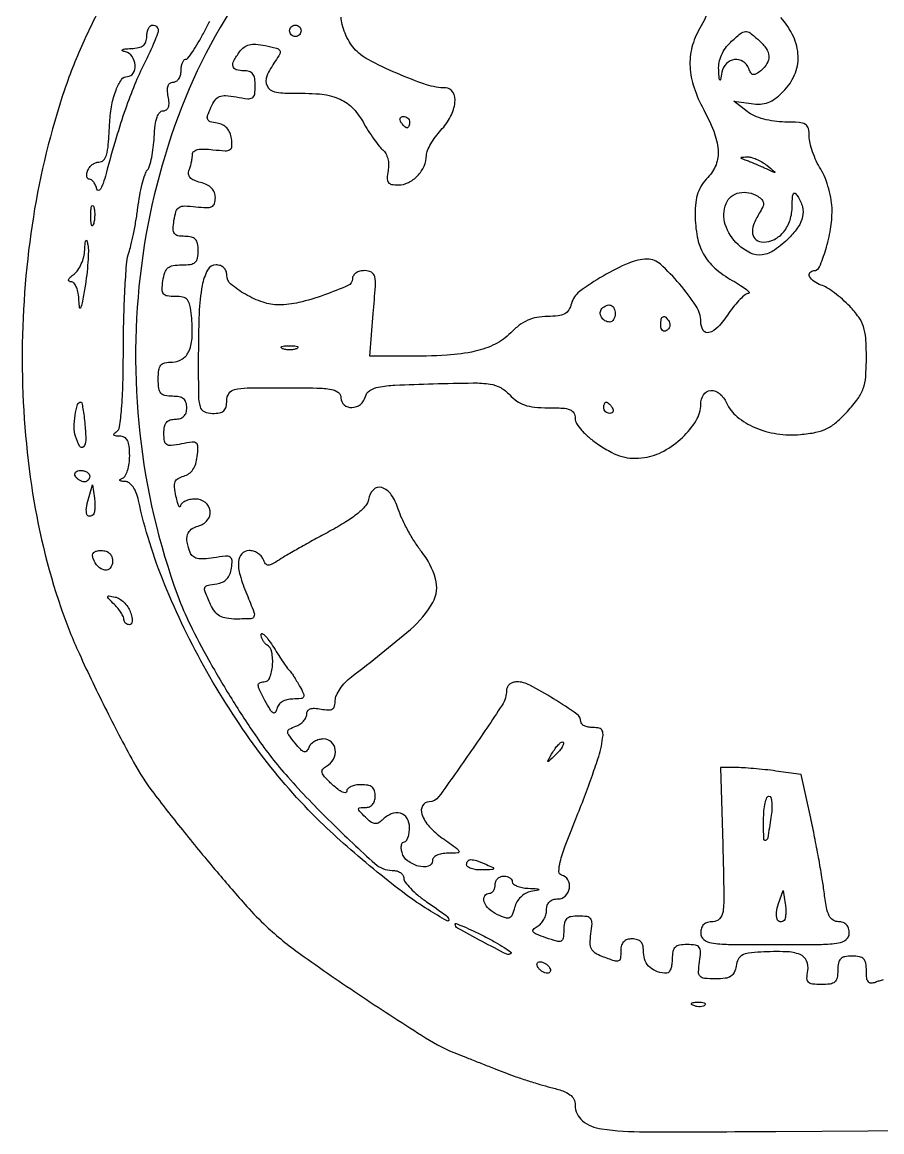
# Model space of a CAD drawing. Extents: x 0 to 269, y 0 to 374.
# Drawn here: x 0.2 to 150.7, y 0.2 to 194.5 of the extents above; entities that cross this region are included whole.
import ezdxf

# ---------------------------------------------------------------- set-up
doc = ezdxf.new("R2010")
doc.units = 0

msp = doc.modelspace()

# ---------------------------------------------------------------- linework, layer by layer
for points in [[(16.33739, 201.986221, 0.013224), (11.03274, 191.29717, 0.027477), (7.587445, 182.652996, 0.041768), (2.126993, 160.421034, 0.037582), (0.178868, 136.783471, 0.038015), (1.791102, 113.417766, 0.04563), (6.943535, 92, 0.024483), (9.900351, 84.515429, 0.00965), (14.665361, 74.510769, 0.008992), (19.674256, 64.9311, 0.037995), (23.199335, 59.5, 0.006638), (28.576813, 52.641397, 0.006055), (34.299356, 45.712364, 0.005848), (39.514145, 39.695751, 0.023556), (42.908328, 36.215832, 0.033228), (48.885061, 31.339675, 0.007374), (59.761586, 23.84814, 0.006561), (70.814214, 16.681017, 0.046735), (76.5, 13.801658, 0.000017), (78.32092, 13.0842, 0.00001), (80.5, 12.225758, 0.00001), (82.679082, 11.367414, 0.000017), (84.5, 10.650263, 0.010162), (86.338696, 9.969009, 0.005891), (88.573437, 9.221678, 0.005886), (90.832911, 8.524792, 0.009855), (92.75, 7.998985, -0.021267), (94.849263, 7.371371, -0.074771), (96.09501, 6.71917, -0.121739), (96.760885, 5.923693, -0.114157), (97, 4.890027, 0.225922), (98.300352, 2.159043, 0.138828), (101.637131, 0.724077, 0.032283), (109.225629, 0.224791, 0.001935), (132.141599, 0.286972), (164.5, 0.5)], [(41.490629, 203.5, 0.070377), (28.125526, 179.676029, 0.060804), (21.044894, 151.860668, 0.059315), (20.771173, 122.477376, 0.060446), (27.425369, 94.047943, 0.027146), (29.563436, 89.059849, 0.0125), (32.854079, 82.80373, 0.011762), (36.858549, 76.011982, 0.011204), (41.241188, 69.303255, 0.031732), (46.680706, 62.359587, 0.016656), (54.251162, 54.414782, 0.01001), (61.924453, 47.177082, 0.18615), (64.976541, 46, -0.06561), (65.750082, 45.898057, -0.082955), (66.405609, 45.599325, -0.099122), (66.844077, 45.156161, -0.146656), (67, 44.636001, 0.166104), (67.237208, 43.941665, 0.027577), (68.175, 42.858401, 0.027676), (69.468373, 41.661269, 0.021359), (71, 40.5, -0.004269), (74.427968, 38.080836, -0.194339), (74.881535, 37.363481, -0.640096), (74.571827, 37.146117, -0.005289), (71.25, 39.125529, -0.02455), (67.420988, 41.728564, -0.009439), (62.358659, 45.698343, -0.009378), (57.064024, 50.182022, -0.012078), (52.379871, 54.507103, -0.040008), (41.901257, 66.427799, -0.03154), (32.508722, 80.824284, -0.031797), (25.09078, 96.124227, -0.043405), (20.548629, 110.75, 0.037116), (20.143019, 112.116412, 0.064475), (19.585391, 113.158016, 0.084525), (18.914821, 113.823839, 0.142445), (18.170545, 114.078947, -0.019455), (17.506201, 114.136308, -0.208214), (17.27869, 114.271327, -0.437683), (17.313732, 114.443762, -0.040435), (17.75, 114.662281, 0.172505), (18.231263, 115.088808, 0.048881), (18.632813, 116.022149, 0.043052), (18.908066, 117.238446, 0.034139), (19, 118.583333, 0.024957), (18.916429, 120.256601, 0.093203), (18.620831, 121.263035, 0.156561), (18.077614, 121.809797, 0.117866), (17.25, 122.015313, -0.024368), (16.519404, 122.057351, -0.206664), (16.239343, 122.215403, -0.378752), (16.256718, 122.447576, -0.051409), (16.672225, 122.776262, 0.220476), (17.228028, 123.642903, 0.013422), (17.572885, 126.782417, 0.014539), (17.811092, 131.23169, 0.005074), (17.902558, 137.644122, -0.005674), (17.988864, 143.225596, -0.007469), (18.201372, 148.313198, -0.005616), (18.489806, 152.553701, -0.069086), (18.838197, 154.133173, 0.030308), (19.22293, 155.401796, 0.008637), (19.665466, 157.413026, 0.008664), (20.087276, 159.705287, 0.009083), (20.422154, 161.975002, -0.013558), (20.764123, 164.157365, -0.016292), (21.207618, 166.186994, -0.015073), (21.683989, 167.857104, -0.096479), (22.10407, 168.625397, 0.102221), (22.495265, 169.3606, 0.020631), (22.854762, 170.804609, 0.020982), (23.137671, 172.548995, 0.018273), (23.28978, 174.393439, -0.018772), (23.46137, 176.449048, -0.052407), (23.784558, 177.857633, -0.088482), (24.251441, 178.698693, -0.224261), (24.866577, 178.993044, 0.148955), (25.426173, 179.166654, 0.159731), (25.775289, 179.618862, 0.097874), (25.88827, 180.389689, 0.034837), (25.755249, 181.5, -0.034745), (25.622182, 182.608959, -0.097718), (25.734464, 183.378654, -0.160129), (26.082006, 183.829022, -0.150112), (26.638672, 184, 0.145316), (27.157808, 184.154133, 0.09931), (27.60011, 184.5875, 0.083417), (27.898205, 185.235458, 0.06628), (28, 186, -0.036704), (28.056303, 186.765949, -0.055342), (28.226448, 187.4125, -0.072551), (28.475504, 187.854901, -0.232352), (28.770886, 188, 0.233824), (29.181585, 188.203171, 0.01299), (30.043564, 189.395312, 0.017841), (31.015025, 190.929868, 0.011917), (32.020886, 192.75, -0.003756), (33.007385, 194.606013, -0.005227)], [(120.717964, 198.358609, -0.097153), (119.057319, 193.862276, 0.064965), (117.580383, 190.534863, 0.075546), (117.107347, 187.108506, 0.070805), (117.66805, 183.519802, 0.048649), (119.25, 179.710162, -0.027321), (121.26244, 175.392703, -0.07537), (122.02909, 172.134444, -0.109586), (121.67034, 169.544998, -0.108083), (120.25, 167.335386, 0.052564), (119.201552, 166.043085, 0.061885), (118.512318, 164.626948, 0.054167), (118.131933, 162.93474, 0.029087), (118.014742, 160.795455, 0.04587), (118.386199, 156.901609, 0.082097), (119.487284, 153.890893, 0.08444), (121.472787, 151.450203, 0.051063), (124.518979, 149.28762, -0.011588), (125.972195, 148.419487, -0.027378), (127.001253, 147.690392, -0.061792), (127.47283, 147.210071, -0.616174), (127.378902, 147.01645, 0.168807), (126.804752, 146.807433, 0.0258), (125.888324, 145.978715, 0.026411), (124.87186, 144.845673, 0.020137), (123.878902, 143.506833, -0.034836), (122.002345, 141.126068, -0.138232), (120.438951, 140.148258, -0.341336), (119.424376, 140.546073, -0.135635), (119, 142.081703, 0.145519), (118.19729, 144.781392, 0.032612), (115.286087, 148.665282, 0.031146), (111.937532, 152.113815, 0.18658), (109.645388, 153, 0.102), (106.412295, 152.333516, 0.03037), (101.888286, 150.050733, 0.027516), (97.750045, 147.321387, 0.172269), (96.358528, 145.25, -0.072805), (95.8875, 144.122414, -0.134425), (95.174374, 143.441227, -0.096245), (94.036964, 143.085205, -0.025962), (92.141592, 142.972222, 0.042859), (90.283113, 142.798335, 0.060293), (88.693718, 142.307728, 0.057942), (87.221765, 141.434195, 0.035997), (85.714374, 140.103263, -0.083444), (83.003149, 138.13158, -0.060617), (79.480964, 136.880977, -0.041124), (74.578943, 136.200704, -0.013924), (67.373183, 136), (61.025508, 136), (61.65949, 143.5, 0.004637), (62.017263, 148.257727, 0.0663), (61.904324, 149.950412, 0.227723), (61.328174, 150.713293, 0.119602), (60.146736, 151, 0.063671), (59.319692, 150.894254, 0.083438), (58.625555, 150.58358, 0.100728), (58.164389, 150.119915, 0.146514), (58, 149.570958, -0.297634), (57.224811, 148.384068, -0.018099), (53.088843, 146.744268, -0.02609), (48.62168, 145.415588, -0.059302), (45.13002, 145, -0.082396), (42.363163, 145.459074, -0.04695), (39.263313, 146.853333, -0.046263), (36.725166, 148.623382, -0.220831), (36, 150.185212, 0.087853), (35.868583, 150.927379, 0.112887), (35.49251, 151.507272, 0.110862), (34.895688, 151.873037, 0.082435), (34.130842, 152, 0.278004), (32.638886, 151.100978, 0.075649), (31.69471, 148.390158, 0.037306), (31.160981, 143.53862, 0.008451), (31.011006, 135.25, 0.003542), (31.047081, 129.130592, 0.06255), (31.318667, 127.173899, 0.224146), (32.048792, 126.313819, 0.106888), (33.5, 126, 0.044971), (34.730447, 126.110893, 0.139157), (35.47221, 126.474988, 0.152784), (35.872, 127.149974, 0.057956), (35.999875, 128.25, -0.146806), (36.37968, 129.515938, -0.193996), (37.360802, 130.19375, -0.051927), (39.578291, 130.455666, -0.003452), (45.999185, 130.5, -0.004397), (51.782098, 130.449139, -0.038933), (54.320146, 130.20623, -0.119423), (55.53968, 129.674786, -0.234597), (55.999309, 128.75, 0.213654), (56.560157, 127.498727, 0.195393), (57.897033, 127.02203, 0.159869), (59.401118, 127.588957, 0.16074), (60.272909, 128.935603, -0.18418), (61.030388, 129.996508, -0.099934), (62.535183, 130.610241, -0.035935), (65.447827, 130.950255, -0.003996), (72.13954, 131.193812, -0.004049), (79.161492, 131.336321, -0.038937), (82.141724, 131.140414, -0.092863), (83.96299, 130.519289, -0.080889), (85.537565, 129.25821, 0.056857), (86.776823, 128.164425, 0.071795), (88.141201, 127.477896, 0.057505), (89.873076, 127.112449, 0.023274), (92.287565, 127, -0.013362), (94.834437, 126.931926, -0.081125), (96.119021, 126.650948, -0.176684), (96.761245, 126.079678, -0.124143), (97, 125.132886, 0.14246), (97.268753, 124.208772, 0.041628), (98.172864, 123.017592, 0.036684), (99.502322, 121.741257, 0.026775), (101.147608, 120.521016, 0.022889), (103.424169, 119.159982, 0.055553), (105.238245, 118.431053, 0.063273), (107.020254, 118.171375, 0.037933), (109.158927, 118.294491, 0.093123), (112.523808, 119.406005, 0.063332), (115.787767, 121.792051, 0.065925), (118.198976, 124.765294, 0.138305), (119, 127.605755, -0.144312), (119.494786, 129.284351, -0.24082), (120.740734, 130.00581, -0.194126), (122.292589, 129.472085, -0.107184), (123.512872, 127.841669, 0.114486), (125.384161, 125.415222, 0.070485), (128.482512, 123.536244, 0.063626), (132.33863, 122.438546, 0.059488), (136.437975, 122.309734, 0.026596), (139.162278, 122.695326, 0.065659), (141.071396, 123.338411, 0.066096), (142.741063, 124.451616, 0.02724), (144.687975, 126.356584, 0.026065), (146.523495, 128.581907, 0.075514), (147.45484, 130.341363, 0.06681), (147.881549, 132.417804, 0.017316), (148, 135.837001, 0.016441), (147.890184, 139.175886, 0.062718), (147.495345, 141.217594, 0.077622), (146.653867, 142.869106, 0.034153), (145.079952, 144.758923, 0.021893), (143.809285, 145.977049, 0.020356), (142.406682, 147.110825, 0.020825), (141.077374, 148.015289, 0.062199), (140.079952, 148.474624, -0.0759), (138.836147, 149.089072, -0.123386), (138.067905, 149.974034, -0.285401), (138.127833, 150.664007, -0.23629), (138.799112, 151, 0.302174), (139.793811, 151.661549, 0.02583), (140.883306, 154.689895, 0.031621), (141.719915, 158.255285, 0.042077), (141.996262, 161.570998, 0.041375), (141.850116, 163.313922, 0.026125), (141.40722, 165.307643, 0.026176), (140.761647, 167.235214, 0.043028), (139.996262, 168.77417, -0.029131), (139.232069, 170.209383, -0.024224), (138.586402, 171.813827, -0.024903), (138.138978, 173.344625, -0.058709), (138, 174.52417, 0.058331), (137.838635, 175.902648, 0.204364), (137.318606, 176.60662, 0.117658), (136.238282, 176.937428, 0.01442), (133.75, 177.022236, -0.033045), (131.861161, 177.157135, -0.033605), (130.017386, 177.539628, -0.035827), (128.382737, 178.124045, -0.060219), (127.130655, 178.866559), (124.761311, 180.688646), (127.821319, 180.239533, 0.048434), (129.431349, 180.160682, 0.078002), (130.773601, 180.437728, 0.07169), (132.043014, 181.135123, 0.034987), (133.440664, 182.349755, 0.094362), (135.424766, 185.267213, 0.111193), (136.046439, 188.542312, 0.102349), (135.213502, 191.977526, 0.069779), (133, 195.347219, -0.019862)], [(150.96865, 26.821697, 0.015089), (150.254744, 26.625376, 0.016969), (149.581787, 26.393011, -0.090021), (148.829584, 26.250804, -0.231224), (148.343479, 26.483926, -0.139263), (148.072648, 27.138292, -0.028926), (148, 28.393011, 0.041367), (147.888817, 29.734575, 0.1509), (147.51026, 30.489301, 0.157006), (146.782477, 30.882062, 0.045884), (145.5, 31, 0.045527), (144.231486, 30.884257, 0.152009), (143.5, 30.5, 0.152009), (143.115743, 29.768514, 0.045527), (143, 28.5, -0.046966), (142.876572, 27.188884, -0.16779), (142.463867, 26.46843, -0.147103), (141.655706, 26.101703, -0.033483), (140.138672, 26, -0.026298), (138.552806, 26.083467, -0.174993), (137.852003, 26.423417, -0.205414), (137.592191, 27.098306, -0.037811), (137.746437, 28.453901, 0.156321), (137.53841, 30.161176, 0.193578), (136.383483, 31.252277, 0.087772), (133.921498, 31.749981, 0.01832), (129.5, 31.695753, 0.020663), (127.363975, 31.502517, 0.09621), (126.19649, 31.111253, 0.151375), (125.536631, 30.410187, 0.078556), (125.180449, 29.25, -0.068473), (124.858523, 28.121173, -0.149792), (124.27699, 27.447217, -0.111579), (123.289655, 27.098771, -0.029266), (121.603642, 27, -0.020709), (119.653978, 27.080784, -0.185597), (118.896658, 27.446461, -0.20243), (118.615194, 28.206946, -0.025192), (118.786692, 30, 0.023735), (118.95617, 31.719108, 0.17107), (118.72327, 32.505147, 0.203387), (118.073937, 32.89666, 0.035336), (116.613499, 33, 0.041132), (115.267474, 32.889083, 0.150821), (114.51135, 32.510857, 0.157301), (114.118074, 31.783287, 0.045908), (114, 30.5, -0.03493), (113.933025, 29.542466, -0.053132), (113.730275, 28.734375, -0.069316), (113.433926, 28.179314, -0.239948), (113.081787, 28, -0.076373), (111.427795, 28.254123, -0.10509), (110.122314, 28.991765, -0.113064), (109.293161, 30.148536, -0.099509), (109, 31.606989, 0.049285), (108.889762, 32.722646, 0.12545), (108.541058, 33.450874, 0.144971), (107.924261, 33.860901, 0.074827), (107, 34, 0.072254), (106.126841, 33.873159, 0.124864), (105.5, 33.5, 0.124864), (105.126841, 32.873159, 0.072254), (105, 32, -0.027437), (104.9214, 30.568688, -0.293213), (104.57197, 30.136717, -0.163791), (103.871877, 30.139864, -0.008532), (101.725698, 30.91419, -0.050586), (100.502105, 31.527148, -0.138726), (99.863908, 32.240839, -0.118443), (99.638486, 33.257808, -0.03203), (99.774098, 34.91419, 0.022149), (99.955663, 36.697972, 0.168567), (99.728299, 37.498143, 0.207292), (99.08225, 37.895272, 0.035607), (97.613499, 38, 0.041026), (96.27525, 37.890008, 0.148246), (95.516904, 37.515833, 0.157641), (95.120551, 36.799502, 0.048205), (95, 35.55202, -0.030738), (94.911693, 34.116939, -0.265359), (94.542193, 33.622396, -0.175073), (93.809097, 33.575615, -0.013131), (91.876218, 34.192995, -0.012207), (90.210064, 34.819839, -0.136458), (89.653561, 35.24774, -0.375662), (89.685296, 35.67212, -0.066912), (90.376218, 36.190666, 0.080025), (90.997419, 36.68273, 0.056222), (91.523014, 37.405349, 0.055667), (91.879523, 38.236262, 0.073654), (92, 39.04969, -0.076223), (92.129266, 39.892711, -0.124049), (92.50637, 40.506211, -0.121868), (93.134806, 40.874659, -0.072059), (94, 41, 0.195908), (95.316901, 41.536576, 0.163129), (96.011247, 42.891533, 0.169496), (95.736801, 44.352798, 0.20721), (94.631878, 45.176676, -0.356972), (94.153798, 45.801682, -0.053721), (94.390786, 47.482146, -0.028247), (95.269438, 50.283652, -0.006151), (97.113408, 55, 0.005615), (98.633393, 58.875417, 0.006172), (100.017217, 62.664062, 0.005788), (101.12168, 65.928086, 0.030836), (101.592821, 67.75, 0.017766), (101.881826, 69.58907, 0.137878), (101.750054, 70.439735, 0.231141), (101.229503, 70.868298, 0.058687), (100.111291, 71, -0.046441), (99.3032, 71.07522, -0.066396), (98.620192, 71.30022, -0.086495), (98.159305, 71.631614, -0.196172), (98, 72.022024, 0.244877), (97.30981, 73.346775, 0.01321), (93.24151, 76.034184, 0.017494), (89.067303, 78.437322, 0.122453), (86.804219, 79, 0.078001), (86.114984, 78.891819, 0.090332), (85.529989, 78.578625, 0.100781), (85.138906, 78.112605, 0.124971), (85, 77.565533, -0.146148), (84.214137, 74.934369, -0.006425), (78.812704, 66.925038, -0.004722), (73.102899, 58.852657, -0.240938), (71.436164, 58, 0.274667), (70.275314, 57.310269, 0.21493), (70.163118, 55.820121, 0.097764), (71.449341, 53.689754, 0.053627), (73.73812, 51.659712, -0.00288), (76.293797, 49.819055, -0.14634), (76.662618, 49.334145, -0.50647), (76.475942, 49.047963, -0.013797), (74.73812, 49, 0.041295), (73.623805, 48.907811, 0.074211), (72.75284, 48.625706, 0.103946), (72.199125, 48.188343, 0.175549), (72, 47.638672, -0.34323), (71.288827, 46.724718, -0.129828), (69.562824, 46.74187, -0.092917), (67.645017, 47.676451, -0.170696), (66.684298, 49.099243, -0.043235), (66.559778, 49.827433, -0.073897), (66.5995, 50.441653, -0.111082), (66.788158, 50.849386, -0.233135), (67.09362, 51, 0.241977), (67.441306, 51.17873, 0.068439), (67.733751, 51.734375, 0.052547), (67.933911, 52.542441, 0.034468), (68, 53.5, 0.134272), (67.560576, 55.106824, 0.195997), (66.406297, 55.983976, 0.166543), (64.805775, 55.876051, 0.097308), (63.192857, 54.792857, -0.074779), (62.511803, 54.289881, -0.165679), (61.882164, 54.189265, -0.122045), (61.19042, 54.492225, -0.032438), (60.278571, 55.292857, -0.007018), (59.216911, 56.384747, -0.192711), (59.072475, 56.75, -0.390182), (59.267393, 56.959982, -0.019642), (60.285714, 57, 0.099923), (60.987379, 57.14164, 0.116472), (61.535714, 57.541667, 0.106002), (61.881692, 58.17889, 0.071671), (62, 59, 0.07578), (61.857434, 59.935258, 0.149477), (61.4375, 60.55, 0.124434), (60.682766, 60.893532, 0.044917), (59.5, 61, 0.045014), (58.543046, 60.913671, 0.064891), (57.734375, 60.655045, 0.084833), (57.187905, 60.274409, 0.200925), (57, 59.825686, -0.397775), (56.77837, 59.591178, -0.125461), (56.258584, 59.692851, -0.054547), (55.446106, 60.192966, -0.023363), (54.476029, 61.022519, -0.014801), (53.136519, 62.357724, -0.11466), (52.693391, 63.11561, -0.254433), (52.808961, 63.693058, -0.091446), (53.476029, 64.246523, 0.142025), (54.678809, 65.466186, 0.151803), (55.002826, 67.107022, 0.178784), (54.333501, 68.457382, 0.191489), (52.968615, 69, 0.06738), (52.149418, 68.889102, 0.062516), (51.366498, 68.563628, 0.06663), (50.736248, 68.082601, 0.105238), (50.367183, 67.51448, -0.087857), (49.989569, 66.886905, -0.298013), (49.551394, 66.763466, -0.129999), (48.964766, 67.133889, -0.016772), (47.982154, 68.26448, -0.010649), (46.859187, 69.709473, -0.170031), (46.67722, 70.292538, -0.272919), (46.948388, 70.718224, -0.028101), (48.083586, 71.217776, 0.059139), (48.816403, 71.596043, 0.059847), (49.437053, 72.134061, 0.065891), (49.858442, 72.742857, 0.119022), (50, 73.329104, -0.142674), (50.168097, 73.906205, -0.164675), (50.612759, 74.263955, -0.100846), (51.379002, 74.379819, -0.0345), (52.5, 74.244751, 0.032904), (53.774982, 74.087005, 0.149735), (54.492999, 74.262676, 0.197292), (54.8773, 74.774538, 0.063692), (55, 75.733856, -0.108074), (55.198561, 76.641759, -0.04252), (55.833263, 77.761651, -0.039553), (56.751267, 78.897639, -0.039562), (57.836638, 79.874803, 0.011584), (68.161865, 88.174459, 0.090354), (72.076529, 92.914255, 0.199835), (72.553076, 97.0164, 0.096689), (70.109129, 101.808638, -0.024242), (68.915335, 103.4954, -0.01654), (67.718864, 105.517225, -0.0167), (66.692464, 107.5485, -0.032012), (66.031577, 109.25, 0.073249), (64.807276, 111.767023, 0.16653), (63.134648, 113.017089, 0.286048), (61.673788, 112.651168, 0.154973), (60.819551, 110.929804, -0.141426), (60.302352, 109.814281, -0.042689), (58.948164, 108.500262, -0.032657), (56.872436, 107.019231, -0.015085), (54, 105.358254, 0.002582), (51.345158, 103.910431, 0.002695), (48.743147, 102.455577, 0.002589), (46.507859, 101.174573, 0.011855), (45.23199, 100.393596, -0.015834), (43.912293, 99.600156, -0.134476), (43.247033, 99.435726, -0.239734), (42.786881, 99.684501, -0.059614), (42.375001, 100.465146, 0.096173), (42.008583, 101.051983, 0.066859), (41.402963, 101.549137, 0.064385), (40.660704, 101.885289, 0.074299), (39.893011, 102, 0.212553), (38.61964, 101.433069, 0.172107), (38.042482, 100.037621, 0.084433), (38.321015, 97.671242, 0.027544), (39.5, 94.345757, -0.005552), (40.767054, 91.216015, -0.195948), (40.756692, 90.44409, -0.288546), (40.204635, 90.059438, -0.01168), (37.660515, 90, -0.036392), (35.946841, 90.124895, -0.092651), (34.772347, 90.527555, -0.103901), (33.902672, 91.293577, -0.053575), (33.160515, 92.547053, -0.008111), (32.193346, 94.7644, -0.173306), (32.156792, 95.468364, -0.270538), (32.593226, 95.875799, -0.020388), (34.25, 96.180449, 0.071868), (35.250113, 96.472989, 0.095572), (36.020127, 97.021108, 0.092457), (36.548183, 97.832003, 0.063185), (36.838581, 98.895217, 0.038918), (36.925005, 100.273316, 0.264258), (36.591812, 100.839554, 0.158801), (35.791461, 101.007843, 0.013289), (33.666586, 100.720746, -0.023317), (31.958969, 100.524797, -0.073334), (30.811891, 100.615351, -0.11798), (30.055404, 100.990208, -0.128057), (29.578006, 101.657317, -0.0448), (29.063449, 103.468076, -0.121889), (29.136548, 104.789705, -0.160019), (29.784958, 105.707273, -0.095914), (31, 106.289749, 0.156827), (32.592374, 107.303453, 0.202329), (33.088977, 108.946516, 0.208122), (32.256374, 110.413791, 0.162475), (30.5, 111, 0.047697), (29.534639, 110.907701, 0.063778), (28.69962, 110.632812, 0.079575), (28.1132, 110.227974, 0.180262), (27.881685, 109.75, -0.394191), (27.761761, 109.643657, -0.289789), (27.605151, 109.748437, -0.039196), (27.367882, 110.422046, -0.011185), (27.106436, 111.5, -0.026026), (26.841558, 113.105231, -0.120676), (26.961298, 114.030513, -0.170765), (27.466544, 114.62173, -0.066351), (28.474751, 115.039546, 0.090772), (29.362098, 115.458822, 0.085525), (30.064879, 116.172503, 0.074403), (30.55839, 117.172263, 0.048733), (30.830029, 118.430552, 0.022245), (30.952097, 120.153162, 0.232695), (30.664658, 120.778272, 0.205564), (29.968188, 120.976339, 0.017249), (28.080029, 120.666006, -0.019792), (26.287126, 120.380684, -0.166841), (25.498891, 120.550669, -0.222756), (25.1048, 121.140014, -0.03778), (25, 122.525, -0.045884), (25.107323, 123.692049, -0.124701), (25.45202, 124.440625, -0.148457), (26.06722, 124.85825, -0.075549), (27, 125, 0.072254), (27.873159, 125.126841, 0.124864), (28.5, 125.5, 0.124864), (28.873159, 126.126841, 0.072254), (29, 127, 0.07578), (28.857434, 127.935258, 0.149477), (28.4375, 128.55, 0.124434), (27.682766, 128.893532, 0.044917), (26.5, 129, -0.047675), (25.175563, 129.126572, -0.173074), (24.458333, 129.55, -0.144586), (24.097235, 130.386401, -0.030103), (24, 132, -0.030099), (24.097013, 133.610119, -0.143631), (24.456746, 134.447696, -0.173128), (25.170137, 134.872382, -0.048564), (26.480948, 135, 0.149724), (28.239989, 135.53882, 0.147412), (29.408453, 136.97316, 0.090116), (29.940441, 139.45522, 0.031668), (29.823679, 143.111627, 0.025734), (29.551931, 144.950804, 0.127572), (29.099044, 145.883762, 0.167173), (28.319655, 146.344421, 0.052981), (26.956452, 146.476611, -0.036714), (25.569079, 146.565804, -0.195614), (24.924567, 146.938211, -0.174948), (24.682289, 147.683987, -0.02837), (24.819952, 149.226611, -0.041938), (25.158124, 150.673802, -0.140295), (25.696766, 151.474542, -0.136761), (26.586557, 151.880504, -0.039069), (28.113499, 152, 0.032828), (29.64802, 152.100858, 0.146664), (30.46135, 152.466525, 0.168779), (30.876009, 153.186356, 0.047089), (31, 154.5, 0.045097), (30.887657, 155.743028, 0.143285), (30.517319, 156.481392, 0.152873), (29.824611, 156.876051, 0.053669), (28.673193, 157, -0.046189), (27.44529, 157.113673, -0.198547), (26.842447, 157.50573, -0.160397), (26.618985, 158.271019, -0.027943), (26.755805, 159.789555, -0.036864), (27.106008, 161.359875, -0.181788), (27.647411, 162.067981, -0.147758), (28.592095, 162.324339, -0.021957), (30.582613, 162.180149, 0.019073), (32.445653, 162.034393, 0.120149), (33.372885, 162.221598, 0.209954), (33.842957, 162.759147, 0.076306), (34, 163.782186, 0.09291), (33.830078, 164.688736, 0.10117), (33.345052, 165.441742, 0.086843), (32.534193, 166.025114, 0.051171), (31.409079, 166.433464, -0.037939), (30.262536, 166.81564, -0.108717), (29.58018, 167.296803, -0.160994), (29.312118, 167.895798, -0.117524), (29.409079, 168.623659, 0.022268), (29.635392, 169.30231, 0.01656), (29.826417, 170.068839, 0.016814), (29.958513, 170.805243, 0.035983), (30, 171.380987, -0.231286), (30.242742, 171.87768, -0.111052), (30.900281, 172.18759, -0.061802), (32.004846, 172.293726, -0.022145), (33.585191, 172.179848, 0.01404), (35.725615, 171.9907, 0.151305), (36.560243, 172.195186, 0.254471), (36.907297, 172.785033, 0.043529), (36.835191, 174.130648, 0.064424), (36.548562, 175.169518, 0.090067), (36.023787, 175.974831, 0.093534), (35.266519, 176.523603, 0.074951), (34.300135, 176.812981, -0.03664), (33.102785, 177.073915, -0.231378), (32.655854, 177.484116, -0.180582), (32.644893, 178.162396, -0.021596), (33.21703, 179.576984, -0.045885), (33.953968, 180.866368, -0.143604), (34.725907, 181.483743, -0.117975), (35.804567, 181.651712, -0.026271), (37.666895, 181.402712, 0.01685), (39.667578, 181.096758, 0.165334), (40.490759, 181.271912, 0.227749), (40.896165, 181.88322, 0.034445), (41, 183.388709, 0.040972), (40.897153, 184.641691, 0.123067), (40.558524, 185.423589, 0.153785), (39.945662, 185.85377, 0.07686), (39, 186, -0.067559), (37.645911, 186.183801, -0.276986), (37.097993, 186.759653, -0.18286), (37.237351, 187.737227, -0.032023), (38.254244, 189.333022, -0.076654), (39.029548, 190.109906, -0.0999), (39.938767, 190.5316, -0.077724), (41.113777, 190.625793, -0.030572), (42.727185, 190.404563, -0.012926), (44.699225, 189.956851, -0.191159), (45.263065, 189.548456, -0.274794), (45.280917, 188.95019, -0.02613), (44.472941, 187.657906, 0.049518), (43.003183, 185.042972, 0.22221), (43.044588, 183.333151, 0.233011), (44.370872, 182.321932, 0.053917), (47.25, 182.074192, -0.025307), (52.218118, 181.93153, -0.075348), (55.524369, 181.158361, -0.100259), (57.905646, 179.598272, -0.069845), (59.859771, 177.035715, 0.013143), (60.772717, 175.506867, 0.013326), (61.760707, 174.035271, 0.013216), (62.68683, 172.802586, 0.051873), (63.351056, 172.123612, -0.100284), (63.854481, 171.498738, -0.059367), (64.192675, 170.599369, -0.054528), (64.331597, 169.554123, -0.053067), (64.243537, 168.49365, 0.0336), (64.082184, 167.174474, 0.17021), (64.285774, 166.473477, 0.194418), (64.862324, 166.106436, 0.045748), (66.02318, 166, 0.115555), (67.795145, 166.415062, 0.087775), (69.406225, 167.602804, 0.085423), (70.546793, 169.306338, 0.100544), (70.968197, 171.198478, -0.096546), (71.147176, 172.033203, -0.029713), (71.725033, 173.190432, -0.028496), (72.540856, 174.436976, -0.027738), (73.5, 175.594501, 0.065934), (75.186805, 177.978729, 0.092618), (75.953632, 180.463438, 0.154583), (75.604942, 182.256182, 0.274594), (74.352671, 183, -0.081256), (70.974807, 183.552592, -0.020608), (65.766337, 185.545971, -0.019952), (60.763144, 187.942022, -0.094006), (58.285963, 189.920715, -0.045951), (57.43563, 191.118108, -0.033431), (56.711735, 192.583488, -0.034041), (56.2093, 194.079854, -0.060907), (56.035963, 195.363499, 0.028656)]]:
    msp.add_lwpolyline(points, format="xyb")
for points in [[(24, 193.082162, -0.092589), (23.891951, 192.503678, -0.006955), (23.291596, 191.014491, -0.009424), (22.512092, 189.249903, -0.007022), (21.588411, 187.332162, 0.01824), (19.870373, 183.550479, 0.013816), (18.254768, 179.288296, 0.011587), (16.626715, 174.232241, 0.006441), (14.865187, 168, -0.01415), (14.347592, 166.271058, -0.052715), (13.880356, 165.237335, -0.262248), (13.530647, 165.033368, -0.353885), (13.254497, 165.25, 0.045866), (13.034832, 165.919581, 0.057296), (12.708196, 166.485938, 0.068383), (12.330225, 166.872506, 0.166537), (11.958061, 167, -0.201422), (11.665524, 167.12283, -0.142392), (11.494845, 167.440625, -0.093137), (11.483089, 167.925413, -0.051274), (11.638374, 168.5, -0.074185), (11.962529, 169.073431, -0.064359), (12.454091, 169.559375, -0.06686), (13.031441, 169.888097, -0.096313), (13.606989, 170, 0.202008), (14.414804, 170.340255, 0.127735), (14.929777, 171.240926, 0.046683), (15.249542, 173.081556, 0.006298), (15.508982, 177, -0.032346), (15.868705, 180.029491, -0.046725), (16.603856, 182.622735, -0.05719), (17.56267, 184.447135, -0.248074), (18.608408, 185, 0.260333), (19.633165, 185.572345, 0.160105), (19.96302, 186.952722, 0.129167), (19.421863, 188.48321, 0.181559), (18.25, 189.310674, -0.049066), (17.717606, 189.507227, -0.602595), (17.71179, 189.676084, -0.109045), (18.150445, 189.813383, -0.010989), (19.25, 189.883999, 0.038775), (20.568262, 190.042512, 0.115169), (21.39175, 190.416706, 0.148529), (21.844251, 191.050463, 0.081469), (22, 192, -0.048028), (22.073693, 192.765418, -0.068025), (22.29375, 193.4125, -0.088204), (22.618118, 193.848523, -0.191087), (23, 194, -0.09062), (23.381772, 193.930235, -0.095562), (23.70625, 193.730385, -0.099653), (23.923363, 193.432335, -0.108147)], [(49, 193, -0.099038), (48.923658, 192.618362, -0.097945), (48.70625, 192.29375, -0.097945), (48.381638, 192.076342, -0.099038), (48, 192, -0.099038), (47.618362, 192.076342, -0.097945), (47.29375, 192.29375, -0.097945), (47.076342, 192.618362, -0.099038), (47, 193, -0.099038), (47.076342, 193.381638, -0.097945), (47.29375, 193.70625, -0.097945), (47.618362, 193.923658, -0.099038), (48, 194, -0.099038), (48.381638, 193.923658, -0.097945), (48.70625, 193.70625, -0.097945), (48.923658, 193.381638, -0.099038)], [(129.171259, 191.345012, -0.057441), (130.447937, 189.89079, -0.136328), (130.916927, 188.542437, -0.155107), (130.597827, 187.260783, -0.081755), (129.511833, 186.009821, -0.034203), (128.710897, 185.432755, -0.1854), (128.194323, 185.333767, -0.213606), (127.789133, 185.609902, -0.046359), (127.404844, 186.387376, 0.159138), (126.394179, 187.631982, 0.178858), (124.895082, 187.965884, 0.169522), (123.479102, 187.245427, 0.144493), (122.705733, 185.75, -0.003196), (122.437444, 184.403473, -0.562065), (122.324055, 184.362901, -0.211194), (122.225668, 184.554673, -0.001891), (122.136182, 186.211045, -0.063545), (122.231908, 187.456195, -0.051096), (122.636528, 188.738068, -0.049859), (123.306618, 189.943124, -0.053463), (124.188561, 190.961045, -0.014325), (125.944302, 192.50523, -0.155183), (126.808424, 192.855209, -0.183483), (127.647437, 192.608469, -0.021657)], [(68, 177, -0.042167), (67.967655, 176.617151, -0.061769), (67.870461, 176.29375, -0.081139), (67.727648, 176.07446, -0.210953), (67.559017, 176, -0.151918), (67.34829, 176.065539, -0.038439), (67.066025, 176.29375, -0.035638), (66.768994, 176.617226, -0.029505), (66.5, 177, -0.082592), (66.343488, 177.3821, -0.161196), (66.3746, 177.70625, -0.182303), (66.586039, 177.921712, -0.108972), (66.940983, 178, -0.093332), (67.345238, 177.923877, -0.09642), (67.688914, 177.70625, -0.099167), (67.918938, 177.381556, -0.105053)], [(130.55887, 169.444834, -0.000858), (131.929096, 168.343189, -0.251175), (131.98371, 168.213921, -0.515711), (131.904417, 168.167876, -0.001244), (130.5, 168.809706, 0.004617), (129.624619, 169.202646, 0.003388), (128.646875, 169.622861, 0.003423), (127.715877, 170.008049, 0.007594), (127, 170.285925, -0.005492), (126.121755, 170.622585, -0.333106), (126.038557, 170.758082, -0.366178), (126.146399, 170.863988, -0.005928), (127.05887, 170.921053, -0.078825), (127.793843, 170.842314, -0.033785), (128.730029, 170.519979, -0.032368), (129.701106, 170.034194, -0.036738)], [(129, 164.0152, -0.059282), (129.715359, 163.430801, -0.172544), (129.975, 162.858133, -0.131449), (129.8472, 162.145521, -0.028998), (129.25, 161.044081, 0.048994), (128.260802, 159.031881, 0.123807), (128.078782, 157.422715, 0.204874), (128.686593, 156.403845, 0.158497), (129.928571, 156, 0.119144), (131.899812, 156.476485, 0.105102), (133.542035, 157.814766, 0.093732), (134.631608, 159.854209, 0.074873), (135.015313, 162.321429, -0.010863), (135.05718, 163.898421, -0.121152), (135.235261, 164.496499, -0.47338), (135.534529, 164.543574, -0.067309), (136, 164, -0.080057), (136.795095, 162.190288, -0.115922), (136.835743, 160.451595, -0.098651), (136.07667, 158.676563, -0.04619), (134.47328, 156.746008, -0.043569), (131.924867, 154.606838, -0.120267), (129.756369, 153.761143, -0.145407), (127.701068, 154.085085, -0.075717), (125.535101, 155.55505, -0.128369), (123.300395, 159.056552, -0.177174), (123.440855, 162.750393, -0.252949), (125.739772, 164.634573, -0.191704)], [(12.692991, 159.269032, -0.087174), (12.51666, 158.883358, -0.597527), (12.356533, 158.900903, -0.080377), (12.235556, 159.431793, -0.012823), (12.194949, 160.5, -0.014395), (12.212705, 161.580113, -0.052471), (12.315079, 162.257153, -0.333666), (12.47713, 162.386009, -0.31318), (12.655937, 162.269032, -0.06278), (12.814405, 161.671085, -0.030339), (12.872264, 160.880008, -0.029507), (12.832894, 160.036634, -0.037336)], [(11.149182, 148, -0.003853), (10.686545, 145.346678, -0.062534), (10.414904, 144.484551, -0.752142), (10.220952, 144.513683, -0.024009), (10.116903, 145.75, 0.034449), (9.982475, 147.027703, 0.055297), (9.675553, 148.078514, 0.073484), (9.248728, 148.788373, 0.217667), (8.75, 149.031803, -0.152503), (8.392029, 149.153663, -0.334795), (8.312946, 149.414972, -0.116637), (8.590702, 149.834807, -0.026204), (9.25, 150.392046, 0.08161), (9.930585, 151.110076, 0.04385), (10.525941, 152.179122, 0.042163), (10.954839, 153.406384, 0.051255), (11.136182, 154.610243, -0.006736), (11.213194, 155.88029, -0.116797), (11.337574, 156.273206, -0.654408), (11.483774, 156.2545, -0.022275), (11.668461, 155.5, -0.054213), (11.76578, 154.386785, -0.012002), (11.679313, 152.471875, -0.01234), (11.470497, 150.252339, -0.01161)], [(104, 143.5, -0.06085), (103.929934, 142.926402, -0.079459), (103.723586, 142.440625, -0.097386), (103.417907, 142.1154, -0.156819), (103.059017, 142, -0.139398), (102.230079, 142.235684, -0.123736), (101.603969, 142.880661, -0.139481), (101.401415, 143.683432, -0.191124), (101.693853, 144.36052, -0.094876), (102.508765, 144.913511, -0.1934), (103.269246, 144.932483, -0.202875), (103.806289, 144.424643, -0.103624)], [(113.457295, 142.069098, -0.108373), (113.598899, 141.665803, -0.099685), (113.565079, 141.22714, -0.095498), (113.360589, 140.820631, -0.090427), (113.016312, 140.510081, -0.136093), (112.63036, 140.397824, -0.190788), (112.298542, 140.524436, -0.140899), (112.074611, 140.890269, -0.067432), (112, 141.440983, -0.039415), (112.085158, 142.519563, -0.25701), (112.407182, 142.933879, -0.315493), (112.86686, 142.838655, -0.050477)], [(48.25, 137.337719, -0.057986), (47.679992, 137.181385, -0.037979), (47, 137.12966, -0.037979), (46.320008, 137.181385, -0.057986), (45.75, 137.337719, -0.174857), (45.540618, 137.525001, -0.447206), (45.601562, 137.693942, -0.078554), (46.10856, 137.810911, -0.017491), (47, 137.842105, -0.017491), (47.89144, 137.810911, -0.078554), (48.398438, 137.693942, -0.447206), (48.459382, 137.525001, -0.174857)], [(11.17139, 124, -0.02241), (11.306999, 121.304461, -0.177217), (10.890695, 120.147272, -0.53114), (10.255676, 120.212161, -0.046317), (9.5, 122, -0.080724), (9.268103, 123.574489, -0.036058), (9.450539, 125.667328, -0.030781), (9.87457, 127.558396, -0.333798), (10.462352, 128, -0.356803), (10.604726, 127.88358, -0.006118), (10.805758, 126.825, -0.012483), (11.001557, 125.533597, -0.007607)], [(103.5, 127, -0.082592), (103.656512, 126.6179, -0.161196), (103.6254, 126.29375, -0.182303), (103.413961, 126.078288, -0.108972), (103.059017, 126, -0.093332), (102.654762, 126.076123, -0.09642), (102.311086, 126.29375, -0.099167), (102.081062, 126.618444, -0.105053), (102, 127, -0.042167), (102.032345, 127.382849, -0.061769), (102.129539, 127.70625, -0.081139), (102.272352, 127.92554, -0.210953), (102.440983, 128, -0.151918), (102.65171, 127.934461, -0.038439), (102.933975, 127.70625, -0.035638), (103.231006, 127.382774, -0.029505)], [(12, 115, -0.092995), (11.928382, 114.618268, -0.096318), (11.723586, 114.29375, -0.099231), (11.418051, 114.076556, -0.105429), (11.059017, 114, -0.089642), (10.653442, 114.073302, -0.053229), (10.2129, 114.29375, -0.051032), (9.806203, 114.617485, -0.06081), (9.5, 115, -0.139169), (9.392057, 115.379648, -0.191142), (9.521475, 115.70625, -0.138808), (9.889346, 115.926733, -0.066118), (10.440983, 116, -0.062283), (11.037096, 115.925455, -0.080552), (11.542039, 115.70625, -0.097988), (11.879982, 115.381379, -0.153634)], [(12.580803, 108.24747, -0.198794), (11.946392, 107.984519, -0.333818), (11.50728, 108.314139, -0.105932), (11.428282, 109.418233, -0.033547), (11.769157, 111.04367), (12.458987, 113.5), (12.810296, 111.164136, -0.025797), (12.902115, 110.227293, -0.031169), (12.887798, 109.343822, -0.032576), (12.783166, 108.620469, -0.145161)], [(16, 100.031385, -0.179198), (15.593015, 98.932276, -0.26098), (14.644736, 98.585094, -0.165709), (13.466138, 99.210789, -0.097282), (12.608704, 100.577319, -0.100237), (12.505989, 101.188132, -0.190297), (12.701429, 101.638659, -0.145076), (13.207988, 101.913592, -0.052327), (14.031385, 102, -0.074582), (14.880613, 101.872617, -0.122513), (15.5, 101.5, -0.122513), (15.872617, 100.880613, -0.074582)], [(19.10492, 91.25, -0.030758), (19.382097, 90.328403, -0.073012), (19.442662, 89.616657, -0.133351), (19.292763, 89.17327, -0.249928), (18.967776, 89, -0.094893), (18.598374, 89.070744, -0.096874), (18.284284, 89.272768, -0.098858), (18.074025, 89.574249, -0.103345), (18, 89.928571, 0.114427), (17.891673, 90.395719, 0.029101), (17.506712, 91.077663, 0.028122), (16.963478, 91.825347, 0.025216), (16.320721, 92.536422, -0.005182), (15.263767, 93.615517, -0.220493), (15.16186, 93.912426, -0.427975), (15.342272, 94.052042, -0.011087), (16.457865, 93.85785, -0.092769), (17.214188, 93.556182, -0.053402), (17.984712, 92.944181, -0.050854), (18.652431, 92.137191, -0.059061)], [(46.961552, 81, -0.052542), (47.242477, 80.678026, -0.008412), (47.711508, 79.985937, -0.009227), (48.237175, 79.148091, -0.007975), (48.758474, 78.25, -0.017956), (49.451408, 76.899488, -0.234146), (49.43944, 76.351793, -0.256472), (49.000829, 76.060133, -0.021178), (47.581798, 76, 0.05669), (46.545254, 75.882098, 0.082858), (45.69798, 75.531982, 0.095878), (45.09702, 74.973962, 0.105619), (44.773022, 74.25, -0.10605), (44.491952, 73.623389, -0.41056), (44.112119, 73.562607, -0.104252), (43.570428, 74.152806, -0.011692), (42.674017, 75.75, -0.009304), (41.729564, 77.611862, -0.097675), (41.514096, 78.434728, -0.310791), (41.760982, 78.845399, -0.107121), (42.47432, 79, 0.308692), (43.514297, 79.709693, 0.073243), (44.012103, 81.865627, 0.067791), (43.883305, 84.2189, 0.209792), (43, 85.5, -0.075933), (42.618657, 85.824572, -0.054116), (42.298699, 86.286338, -0.053974), (42.084435, 86.807626, -0.074205), (42.016847, 87.309017, -0.53868), (42.221818, 87.439944, -0.097094), (42.673439, 87.122024, -0.036325), (43.382955, 86.264493, -0.014633), (44.228399, 85, 0.004256), (45.108255, 83.623035, 0.00558), (45.936579, 82.38125, 0.004163), (46.649396, 81.356455, 0.051629)], [(93.578723, 66.22619, -0.001428), (92.349181, 65.05524, -0.406252), (92.219485, 65.057007, -0.342804), (92.201648, 65.199081, -0.001303), (93.100391, 66.704522, -0.024195), (93.642413, 67.515455, -0.042367), (94.175905, 68.120955, -0.056956), (94.628468, 68.465039, -0.342991), (94.902621, 68.430712, -0.289503), (94.969679, 68.133352, -0.049795), (94.711038, 67.585822, -0.040938), (94.234722, 66.922345, -0.025624)], [(122.837159, 50.5, -0.002252), (123.053822, 41.733276, -0.036773), (122.897226, 38.798506, -0.15747), (122.292249, 37.510768, -0.207719), (121.115829, 37, 0.064082), (120.171931, 36.878527, 0.125981), (119.514479, 36.513686, 0.131424), (119.130378, 35.890259, 0.072836), (119, 35, 0.224251), (119.522682, 33.893213, 0.134742), (120.875, 33.288462, 0.035495), (123.865477, 33.04363, 0.002682), (132, 33, 0.002682), (140.134523, 33.04363, 0.035495), (143.125, 33.288462, 0.134742), (144.477318, 33.893213, 0.224251), (145, 35, 0.071824), (144.87703, 35.851635, 0.11686), (144.516104, 36.482787, 0.122253), (143.924119, 36.866729, 0.083208), (143.128831, 37, -0.143613), (142.168951, 37.281508, -0.138522), (141.497051, 38.039971, -0.067489), (141.016, 39.516829, -0.01364), (140.594984, 42.25, 0.009565), (140.223858, 44.797059, 0.004038), (139.632528, 48.203186, 0.003993), (138.94213, 51.833033, 0.005201), (138.249106, 55.143826), (136.565905, 62.787651), (132.143381, 63.393826, 0.006905), (130.256742, 63.625925, 0.005742), (128.244739, 63.821936, 0.005801), (126.397868, 63.958907, 0.015608), (125.081759, 64), (122.44266, 64)], [(131.295588, 55.25, -0.003727), (130.715658, 51.669141, -0.27989), (130.347318, 51.243905, -0.502833), (130.030788, 51.470197, -0.004577), (130, 54.833333, -0.021202), (130.067747, 56.430314, -0.034122), (130.275282, 57.776042, -0.037637), (130.57318, 58.751252, -0.309087), (130.937129, 59, -0.330839), (131.263503, 58.757503, -0.049411), (131.431232, 57.903978, -0.039304), (131.451465, 56.694828, -0.022821)], [(81.5, 47, -0.009027), (82.656439, 46.478132, -0.485414), (82.703411, 46.272912, -0.215481), (82.415213, 46.127419, -0.004372), (80.75, 46.070285, -0.034583), (79.696629, 46.116227, -0.053373), (78.807812, 46.314396, -0.070412), (78.197844, 46.62164, -0.24567), (78, 47, -0.163981), (78.21059, 47.624848, -0.234317), (78.725732, 47.880286, -0.087053), (79.71128, 47.707387, -0.014632)], [(86, 44, 0.233768), (86.194624, 43.606472, 0.065198), (86.807812, 43.253747, 0.051217), (87.696799, 42.988991, 0.034421), (88.75, 42.863818, -0.00206), (90.399204, 42.775336, -0.200315), (90.606231, 42.674534, -0.57527), (90.567361, 42.557941, -0.003652), (89.25165, 42.294483, 0.078757), (88.307841, 41.952625, 0.068411), (87.464056, 41.322669, 0.067024), (86.806969, 40.474322, 0.069932), (86.409196, 39.494229, -0.033172), (85.992192, 38.202323, -0.200615), (85.510134, 37.70966, -0.182242), (84.790653, 37.681027, -0.0267), (83.407545, 38.224079, -0.082688), (81.94862, 39.206257, -0.114612), (81.081026, 40.516034, -0.226835), (81.171667, 41.528272, -0.264782), (82, 42, 0.148195), (82.381354, 42.115568, 0.098894), (82.70625, 42.440625, 0.082425), (82.925306, 42.926543, 0.064853), (83, 43.5, -0.099038), (83.114514, 44.072457, -0.097945), (83.440625, 44.559375, -0.097945), (83.927543, 44.885486, -0.099038), (84.5, 45, -0.064853), (85.073457, 44.925306, -0.082425), (85.559375, 44.70625, -0.098894), (85.884432, 44.381354, -0.148195)], [(133.580803, 37.24747, -0.229376), (132.886652, 37.006252, -0.29236), (132.373676, 37.425654, -0.111582), (132.25966, 38.630973, -0.051336), (132.621937, 40.174639), (133.426486, 42.5), (133.794046, 40.164136, -0.025908), (133.892087, 39.227292, -0.031372), (133.883024, 38.343822, -0.032832), (133.782114, 37.620539, -0.146315)], [(85.751504, 31.41817, -0.325077), (85.025557, 31.303403, -0.004205), (80.697123, 33.558034, -0.004511), (76.426305, 35.878181, -0.27249), (76, 36.60234, -0.52967), (76.145836, 36.701385, -0.005462), (77.497959, 36.147909, -0.011074), (79.14345, 35.409915, -0.006319), (81.099434, 34.449613, -0.009884), (83.023248, 33.426461, -0.017243), (84.569496, 32.493194, -0.012102), (85.729237, 31.696831, -0.461731)], [(92.5, 29, -0.076764), (92.661825, 28.617617, -0.154201), (92.642737, 28.29375, -0.186277), (92.449529, 28.079239, -0.117858), (92.118034, 28, -0.085235), (91.689814, 28.073533, -0.053414), (91.230237, 28.29375, -0.051777), (90.810561, 28.617474, -0.064269), (90.5, 29, -0.076764), (90.338175, 29.382383, -0.154201), (90.357263, 29.70625, -0.186277), (90.550471, 29.920761, -0.117858), (90.881966, 30, -0.085235), (91.310186, 29.926467, -0.053414), (91.769763, 29.70625, -0.051777), (92.189439, 29.382526, -0.064269)], [(119.729167, 22.395833, -0.126455), (119.402231, 22.202593, -0.060344), (118.916927, 22.123424, -0.05415), (118.359369, 22.160852, -0.051402), (117.8125, 22.316886, -0.054073), (117.395823, 22.538436, -0.470617), (117.37858, 22.720685, -0.168741), (117.670344, 22.862007, -0.018894), (118.416667, 22.921053, -0.028489), (119.112848, 22.910055, -0.077125), (119.592839, 22.799335, -0.208169), (119.77538, 22.614691, -0.296942)]]:
    msp.add_lwpolyline(points, format="xyb", close=True)

doc.saveas('drawing.dxf')
